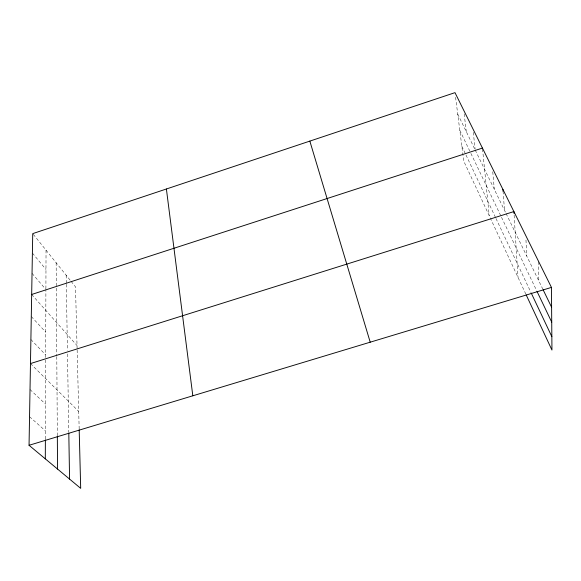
<?xml version="1.0" encoding="UTF-8"?>
<svg xmlns="http://www.w3.org/2000/svg" width="581" height="581" viewBox="0 0 581 581"><rect width="100%" height="100%" fill="white"/><g stroke="black" fill="none" stroke-linecap="round" stroke-linejoin="round"><path stroke-width="0.44" stroke-dasharray="2.9 2.18" d="M45.383 438.96L45.659 358.39M45.667 357.511L45.899 289.527M45.906 288.648L46.037 250.171M29.544 416.722L45.412 430.826M30.023 389.517L45.507 404.093M30.473 363.575L78.718 411.413M30.887 339.529L45.674 354.875M31.294 316.514L45.754 332.179M31.672 294.48L77.019 345.521M32.042 273.353L45.325 288.851M32.398 253.084L45.972 269.461M33.291 234.31L70.562 280.688M71.114 281.371L75.508 286.84L77.113 349.036M457.719 114.029L474.844 149.266M475.236 150.072L505.702 212.777M506.102 213.59L542.719 288.953M459.789 130.238L470.516 152.614M470.9 153.413L501.112 216.481M501.497 217.279L536.619 290.58M461.837 146.238L465.606 154.212M465.984 155.011L495.629 217.722M496 218.514L530.86 292.258M525.841 294.139L463.74 161.133L455.555 97.1M464.168 113.883L466.296 131.669M473.283 132.337L475.135 149.186M482.535 148.968L489.217 215.696M492.753 171.787L494.315 189.341M503.044 191.156L504.519 210.329M514.12 215.181L518.027 277.413M525.979 240.018L526.727 256.047M538.297 261.69L538.856 281.001M77.135 349.915L79.169 428.945M66.169 275.212L66.307 283.354M66.321 284.254L67.425 350.408M67.483 353.96L68.79 432.191M56.154 262.757L56.785 355.71M56.793 356.611L57.337 436.186"/><path stroke-width="0.87" d="M45.311 458.852L45.376 439.868M79.19 429.817L80.694 488.352L29.05 445.286L32.732 233.62L454.988 92.648L551.449 287.413L551.95 350.067L526.212 294.937M31.672 294.48L482.448 148.082M30.473 363.575L513.887 211.578L514.003 213.38M29.05 445.286L551.449 287.413M543.104 289.745L551.609 307.247M536.997 291.371L551.725 322.114M531.245 293.071L551.841 336.653M309.84 141.103L370.213 342.187M166.391 188.999L192.819 395.799M502.914 189.413L503.044 191.156M68.805 433.085L69.575 479.078M57.337 436.186L57.555 469.063"/></g></svg>
